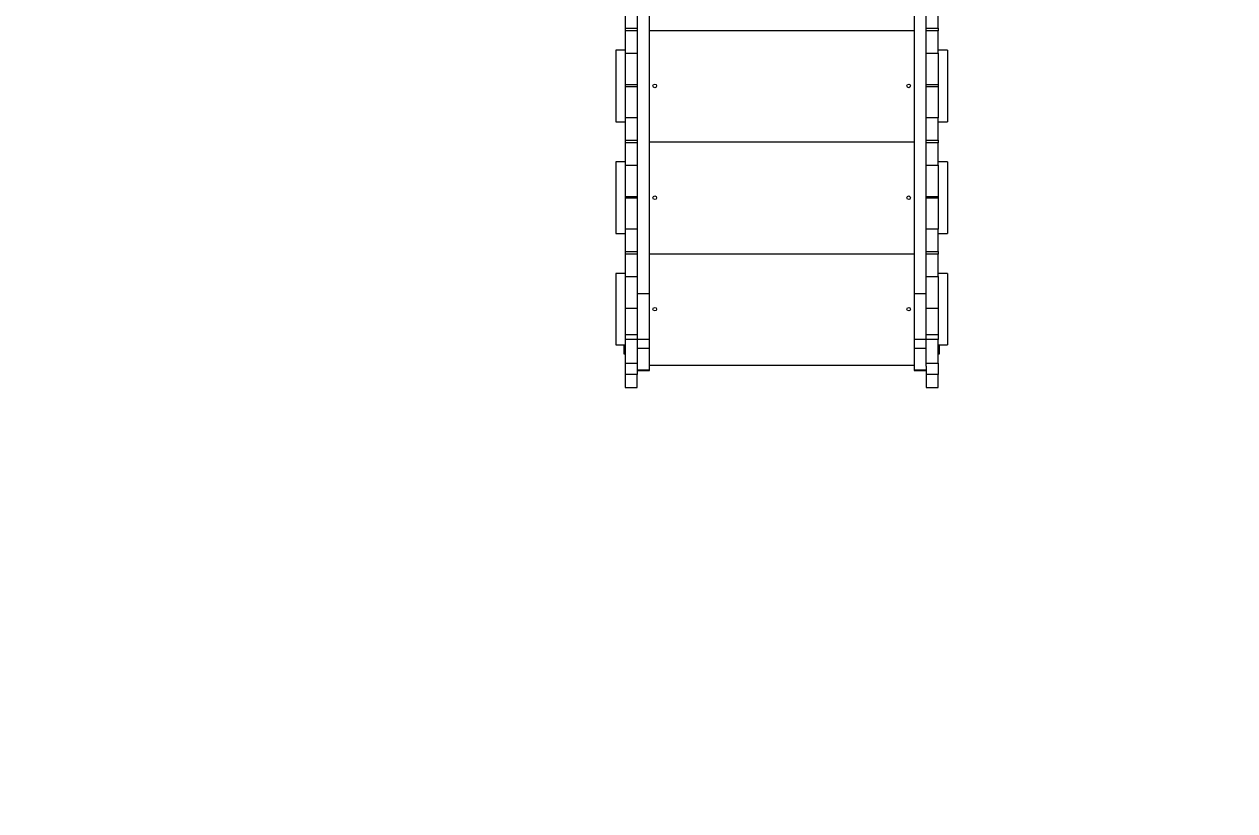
# Model space of a CAD drawing. Header units: millimetres. Extents: x -6600 to 7025, y -6221 to 3623.
# Drawn here: x -1589 to 1119, y -2904 to -1146 of the extents above; entities that cross this region are included whole.
import ezdxf

# ---------------------------------------------------------------- set-up
doc = ezdxf.new("R2010")
doc.units = ezdxf.units.MM
for name, color, linetype in [('DIKOM_ЗОНА', 80, 'Continuous'), ('DIKOM_ОБЪЕКТ', 7, 'Continuous'), ('DIKOM_РАЗМЕР_ЗОНА', 7, 'Continuous'), ('DIKOM_РАЗМЕР_ОБЪЕКТА', 7, 'Continuous')]:
    doc.layers.add(name, color=color, linetype=linetype)
doc.styles.add('style1', font='arial.ttf', dxfattribs={"width": 0.8})
doc.dimstyles.new('1-50', dxfattribs={"dimtxt": 300, "dimasz": 200, "dimexe": 100, "dimexo": 0, "dimgap": 100, "dimtad": 1, "dimtxsty": 'style1', "dimcen": 200, "dimclrd": 7, "dimclre": 7, "dimclrt": 7, "dimadec": 1, "dimazin": 2, "dimtfac": 1, "dimtmove": 0, "dimatfit": 2, "dimfxl": 0, "dimlwd": 25, "dimlwe": 18, "dimarcsym": 0})

# ---------------------------------------------------------------- blocks, each defined once
blk = doc.blocks.new('*D0')
at = {"layer": 'Defpoints', "color": 0, "transparency": 16777216}
for p in [(-3645.1, -372.5), (5516.1, -354), (5516.1, -5541.8)]:
    blk.add_point(p, dxfattribs=at)
at = {"layer": 'DIKOM_РАЗМЕР_ОБЪЕКТА', "color": 7, "lineweight": 18, "transparency": 16777216}
for p, q in [((-3645.1, -372.5), (-3645.1, -5641.8)), ((5516.1, -354), (5516.1, -5641.8))]:
    blk.add_line(p, q, dxfattribs=at)
at = {"layer": 'DIKOM_РАЗМЕР_ОБЪЕКТА', "color": 7, "lineweight": 25, "transparency": 16777216}
blk.add_line((-3445.1, -5541.8), (5316.1, -5541.8), dxfattribs=at)
at = {"layer": 'DIKOM_РАЗМЕР_ОБЪЕКТА', "color": 7, "transparency": 16777216}
for points in [[(-3445.1, -5508.5), (-3445.1, -5575.1), (-3645.1, -5541.8)], [(5316.1, -5508.5), (5316.1, -5575.1), (5516.1, -5541.8)]]:
    blk.add_solid(points, dxfattribs=at)
at = {"layer": 'DIKOM_РАЗМЕР_ОБЪЕКТА', "color": 7, "transparency": 16777216, "insert": (935.5, -5288.6), "char_height": 300, "attachment_point": 5, "style": 'style1'}
blk.add_mtext('9150', dxfattribs=at)
blk = doc.blocks.new('*D1')
at = {"layer": 'Defpoints', "color": 0, "transparency": 16777216}
for p in [(3072.2, 2122.9), (-5486.8, -2868.5), (-2902.6, -2868.5)]:
    blk.add_point(p, dxfattribs=at)
at = {"layer": 'DIKOM_РАЗМЕР_ОБЪЕКТА', "color": 7, "lineweight": 18, "transparency": 16777216}
for p, q in [((3072.2, 2122.9), (-5586.8, 2122.9)), ((-2902.6, -2868.5), (-5586.8, -2868.5))]:
    blk.add_line(p, q, dxfattribs=at)
at = {"layer": 'DIKOM_РАЗМЕР_ОБЪЕКТА', "color": 7, "lineweight": 25, "transparency": 16777216}
blk.add_line((-5486.8, 1922.9), (-5486.8, -2668.5), dxfattribs=at)
at = {"layer": 'DIKOM_РАЗМЕР_ОБЪЕКТА', "color": 7, "transparency": 16777216}
for points in [[(-5520.1, 1922.9), (-5453.5, 1922.9), (-5486.8, 2122.9)], [(-5520.1, -2668.5), (-5453.5, -2668.5), (-5486.8, -2868.5)]]:
    blk.add_solid(points, dxfattribs=at)
at = {"layer": 'DIKOM_РАЗМЕР_ОБЪЕКТА', "color": 7, "transparency": 16777216, "insert": (-5740, -512.1), "char_height": 300, "attachment_point": 5, "rotation": 90, "style": 'style1'}
blk.add_mtext('4950', dxfattribs=at)
blk = doc.blocks.new('*D2')
at = {"layer": 'Defpoints', "color": 0, "transparency": 16777216}
for p in [(2016.7, 3622.9), (-6150.4, -4868.5), (-3431.1, -4868.5)]:
    blk.add_point(p, dxfattribs=at)
at = {"layer": 'DIKOM_РАЗМЕР_ЗОНА', "color": 7, "lineweight": 18, "transparency": 16777216}
for p, q in [((2016.7, 3622.9), (-6250.4, 3622.9)), ((-3431.1, -4868.5), (-6250.4, -4868.5))]:
    blk.add_line(p, q, dxfattribs=at)
at = {"layer": 'DIKOM_РАЗМЕР_ЗОНА', "color": 7, "lineweight": 25, "transparency": 16777216}
blk.add_line((-6150.4, 3422.9), (-6150.4, -4668.5), dxfattribs=at)
at = {"layer": 'DIKOM_РАЗМЕР_ЗОНА', "color": 7, "transparency": 16777216}
for points in [[(-6183.7, 3422.9), (-6117.1, 3422.9), (-6150.4, 3622.9)], [(-6183.7, -4668.5), (-6117.1, -4668.5), (-6150.4, -4868.5)]]:
    blk.add_solid(points, dxfattribs=at)
at = {"layer": 'DIKOM_РАЗМЕР_ЗОНА', "color": 7, "transparency": 16777216, "insert": (-6403.6, -540.9), "char_height": 300, "attachment_point": 5, "rotation": 90, "style": 'style1'}
blk.add_mtext('8450', dxfattribs=at)
blk = doc.blocks.new('*D3')
at = {"layer": 'Defpoints', "color": 0, "transparency": 16777216}
for p in [(-5145.1, 52.6), (7022.2, -451), (7022.2, -6120.9)]:
    blk.add_point(p, dxfattribs=at)
at = {"layer": 'DIKOM_РАЗМЕР_ЗОНА', "color": 7, "lineweight": 18, "transparency": 16777216}
for p, q in [((-5145.1, 52.6), (-5145.1, -6220.9)), ((7022.2, -451), (7022.2, -6220.9))]:
    blk.add_line(p, q, dxfattribs=at)
at = {"layer": 'DIKOM_РАЗМЕР_ЗОНА', "color": 7, "lineweight": 25, "transparency": 16777216}
blk.add_line((-4945.1, -6120.9), (6822.2, -6120.9), dxfattribs=at)
at = {"layer": 'DIKOM_РАЗМЕР_ЗОНА', "color": 7, "transparency": 16777216}
for points in [[(-4945.1, -6087.6), (-4945.1, -6154.2), (-5145.1, -6120.9)], [(6822.2, -6087.6), (6822.2, -6154.2), (7022.2, -6120.9)]]:
    blk.add_solid(points, dxfattribs=at)
at = {"layer": 'DIKOM_РАЗМЕР_ЗОНА', "color": 7, "transparency": 16777216, "insert": (938.6, -5867.7), "char_height": 300, "attachment_point": 5, "style": 'style1'}
blk.add_mtext('12150', dxfattribs=at)

msp = doc.modelspace()

# ---------------------------------------------------------------- linework, layer by layer
at = {"layer": 'DIKOM_ЗОНА', "color": 3}
msp.add_lwpolyline([(1530.425, 3458.142, -0.16481903), (1044.112, 3293.358), (-1085.315, 3293.358, 0.33492276), (-1720.663, 2814.002, -0.33492276), (-1961.06, 2632.628), (-3138.148, 2632.628, 0.20150729), (-4209.34, 2182.651), (-4695.503, 1686.686, 0.19632002), (-5124.31, 636.664), (-5124.31, -429.815, 0.22818684), (-4559.798, -1602.361, -0.22818684), (-4465.712, -1797.785), (-4465.712, -3868.865, 0.41421356), (-3465.712, -4868.865), (-1764.903, -4868.865, 0.41421356), (-764.903, -3868.865), (-764.903, -3708.2, -0.41421356), (-514.903, -3458.2), (476.69, -3458.2, 0.38398816), (1968.54, -2114.347, -0.38398816)], format="xyb", dxfattribs=at)
at = {"layer": 'DIKOM_ОБЪЕКТ', "color": 7, "linetype": 'Continuous', "lineweight": 15}
for p, q in [((-217.31, -1050.745), (-217.31, -1748.79)), ((-190.31, -1748.79), (-190.31, -1050.745)), ((401.69, -1050.745), (401.69, -1748.79)), ((428.689, -1748.79), (428.689, -1050.745)), ((-244.311, -1105.2), (-244.311, -1155.2)), ((455.69, -1155.2), (455.69, -1105.2)), ((-244.311, -1155.2), (-217.31, -1155.2)), ((-244.311, -1155.2), (-244.311, -1161.2)), ((-217.31, -1161.2), (-244.311, -1161.2)), ((-244.311, -1161.2), (-244.311, -1211.2)), ((-190.31, -1160.2), (401.69, -1160.2)), ((428.689, -1155.2), (455.69, -1155.2)), ((455.69, -1161.2), (428.689, -1161.2)), ((455.69, -1155.2), (455.69, -1161.2)), ((455.69, -1211.2), (455.69, -1161.2)), ((-244.311, -1204.2), (-265.31, -1204.2)), ((-265.31, -1204.2), (-265.31, -1364.2)), ((-244.311, -1211.2), (-217.31, -1211.2)), ((-244.311, -1211.2), (-244.311, -1281.2)), ((428.689, -1211.2), (455.69, -1211.2)), ((476.69, -1204.2), (455.69, -1204.2)), ((455.69, -1211.2), (455.69, -1281.2)), ((476.69, -1204.2), (476.69, -1364.2)), ((-244.311, -1281.2), (-217.31, -1281.2)), ((-244.311, -1281.2), (-244.311, -1285.2)), ((-244.311, -1285.2), (-217.31, -1285.2)), ((-244.311, -1285.2), (-244.311, -1355.2)), ((428.689, -1281.2), (455.69, -1281.2)), ((428.689, -1285.2), (455.69, -1285.2)), ((455.69, -1281.2), (455.69, -1285.2)), ((455.69, -1285.2), (455.69, -1355.2)), ((-265.31, -1364.2), (-244.311, -1364.2)), ((-217.31, -1355.2), (-244.311, -1355.2)), ((-244.311, -1355.2), (-244.311, -1405.2)), ((455.69, -1355.2), (428.689, -1355.2)), ((455.69, -1405.2), (455.69, -1355.2)), ((455.69, -1364.2), (476.69, -1364.2)), ((-244.311, -1405.2), (-217.31, -1405.2)), ((-244.311, -1405.2), (-244.311, -1411.2)), ((428.689, -1405.2), (455.69, -1405.2)), ((455.69, -1405.2), (455.69, -1411.2)), ((-217.31, -1411.2), (-244.311, -1411.2)), ((-244.311, -1411.2), (-244.311, -1461.2)), ((-190.31, -1409.2), (401.69, -1409.2)), ((455.69, -1411.2), (428.689, -1411.2)), ((455.69, -1461.2), (455.69, -1411.2)), ((-244.311, -1454.2), (-265.31, -1454.2)), ((-265.31, -1454.2), (-265.31, -1614.2)), ((-244.311, -1461.2), (-217.31, -1461.2)), ((-244.311, -1461.2), (-244.311, -1531.2)), ((428.689, -1461.2), (455.69, -1461.2)), ((476.69, -1454.2), (455.69, -1454.2)), ((455.69, -1461.2), (455.69, -1531.2)), ((476.69, -1454.2), (476.69, -1614.2)), ((-244.311, -1531.2), (-217.31, -1531.2)), ((-244.311, -1531.2), (-244.311, -1534.2)), ((-244.311, -1534.2), (-217.31, -1534.2)), ((-244.311, -1534.2), (-244.311, -1604.2)), ((428.689, -1531.2), (455.69, -1531.2)), ((428.689, -1534.2), (455.69, -1534.2)), ((455.69, -1531.2), (455.69, -1534.2)), ((455.69, -1534.2), (455.69, -1604.2)), ((-265.31, -1614.2), (-244.311, -1614.2)), ((-217.31, -1604.2), (-244.311, -1604.2)), ((-244.311, -1604.2), (-244.311, -1654.2)), ((455.69, -1604.2), (428.689, -1604.2)), ((455.69, -1654.2), (455.69, -1604.2)), ((455.69, -1614.2), (476.69, -1614.2)), ((-244.311, -1654.2), (-217.31, -1654.2)), ((-244.311, -1654.2), (-244.311, -1660.2)), ((-217.31, -1660.2), (-244.311, -1660.2)), ((-244.311, -1660.2), (-244.311, -1710.2)), ((-190.31, -1659.2), (401.69, -1659.2)), ((428.689, -1654.2), (455.69, -1654.2)), ((455.69, -1660.2), (428.689, -1660.2)), ((455.69, -1654.2), (455.69, -1660.2)), ((455.69, -1710.2), (455.69, -1660.2)), ((-244.311, -1703.2), (-265.31, -1703.2)), ((-265.31, -1703.2), (-265.31, -1863.2)), ((476.69, -1703.2), (455.69, -1703.2)), ((476.69, -1703.2), (476.69, -1863.2)), ((-244.311, -1710.2), (-217.31, -1710.2)), ((-244.311, -1710.2), (-244.311, -1781.25)), ((428.689, -1710.2), (455.69, -1710.2)), ((455.69, -1710.2), (455.69, -1781.25)), ((-190.31, -1748.79), (-217.31, -1748.79)), ((-217.31, -1748.79), (-217.31, -1850.659)), ((-190.31, -1850.659), (-190.31, -1748.79)), ((428.689, -1748.79), (401.69, -1748.79)), ((401.69, -1748.79), (401.69, -1850.659)), ((428.689, -1850.659), (428.689, -1748.79)), ((-244.311, -1781.25), (-217.31, -1781.25)), ((-244.311, -1781.25), (-244.311, -1840.161)), ((428.689, -1781.25), (455.69, -1781.25)), ((455.69, -1781.25), (455.69, -1840.161)), ((-244.311, -1840.161), (-217.31, -1840.161)), ((-244.311, -1840.161), (-244.311, -1850.949)), ((428.689, -1840.161), (455.69, -1840.161)), ((455.69, -1840.161), (455.69, -1850.949)), ((-265.31, -1863.2), (-244.311, -1863.2)), ((-247.311, -1863.2), (-247.311, -1883.2)), ((-217.31, -1850.949), (-244.311, -1850.949)), ((-244.311, -1850.949), (-244.311, -1903.884)), ((-190.31, -1850.659), (-217.31, -1850.659)), ((-217.31, -1850.659), (-217.31, -1870.788)), ((-190.31, -1870.788), (-190.31, -1850.659)), ((428.689, -1850.659), (401.69, -1850.659)), ((401.69, -1850.659), (401.69, -1870.788)), ((428.689, -1870.788), (428.689, -1850.659)), ((455.69, -1850.949), (428.689, -1850.949)), ((455.69, -1903.884), (455.69, -1850.949)), ((455.69, -1863.2), (476.69, -1863.2)), ((458.69, -1883.2), (458.69, -1863.2)), ((-247.311, -1883.2), (-244.311, -1883.2)), ((-190.31, -1870.788), (-217.31, -1870.788)), ((-217.31, -1870.788), (-217.31, -1910.554)), ((-190.31, -1919.445), (-190.31, -1870.788)), ((428.689, -1870.788), (401.69, -1870.788)), ((401.69, -1870.788), (401.69, -1919.445)), ((428.689, -1910.554), (428.689, -1870.788)), ((455.69, -1883.2), (458.69, -1883.2)), ((-244.311, -1903.884), (-217.31, -1903.884)), ((-244.311, -1903.884), (-244.311, -1929.071)), ((-217.31, -1910.554), (-217.31, -1929.071)), ((-190.31, -1919.445), (-217.31, -1919.445)), ((-217.31, -1920.093), (-190.31, -1920.093)), ((-190.31, -1908.2), (401.69, -1908.2)), ((-190.31, -1920.093), (-190.31, -1919.445)), ((428.689, -1919.445), (401.69, -1919.445)), ((401.69, -1919.445), (401.69, -1920.093)), ((401.69, -1920.093), (428.689, -1920.093)), ((428.689, -1903.884), (455.69, -1903.884)), ((428.689, -1910.554), (428.689, -1929.071)), ((455.69, -1903.884), (455.69, -1929.071)), ((-217.31, -1929.071), (-244.311, -1929.071)), ((-244.311, -1929.071), (-244.311, -1958.2)), ((-217.31, -1958.2), (-217.31, -1929.071)), ((455.69, -1929.071), (428.689, -1929.071)), ((428.689, -1929.071), (428.689, -1958.2)), ((455.69, -1958.2), (455.69, -1929.071)), ((-244.311, -1958.2), (-217.31, -1958.2)), ((428.689, -1958.2), (455.69, -1958.2))]:
    msp.add_line(p, q, dxfattribs=at)
for centre in [(-178.31, -1284.2), (389.69, -1284.2), (-178.31, -1534.2), (389.69, -1534.2), (-178.31, -1783.2), (389.69, -1783.2)]:
    msp.add_circle(centre, 4, dxfattribs=at)

# ---------------------------------------------------------------- dimensions: what is measured, and where the dimension line sits
at = {"layer": 'DIKOM_РАЗМЕР_ЗОНА'}
dim = msp.add_linear_dim(base=(-6150.408, -4868.463), p1=(2016.737, 3622.925), p2=(-3431.086, -4868.463), angle=90, text='8450', dimstyle='1-50', dxfattribs=at)
dim.commit()
dim.dimension.update_dxf_attribs({"geometry": '*D2', "text_midpoint": (-6150.408, -540.877), "dimtype": 160})
dim = msp.add_linear_dim(base=(7022.219, -6120.906), p1=(-5145.086, 52.645), p2=(7022.219, -451.033), text='12150', dimstyle='1-50', dxfattribs=at)
dim.commit()
dim.dimension.update_dxf_attribs({"geometry": '*D3', "text_midpoint": (938.567, -6120.906), "dimtype": 160})
at = {"layer": 'DIKOM_РАЗМЕР_ОБЪЕКТА'}
dim = msp.add_linear_dim(base=(-5486.798, -2868.463), p1=(3072.189, 2122.925), p2=(-2902.586, -2868.463), angle=90, text='4950', dimstyle='1-50', dxfattribs=at)
dim.commit()
dim.dimension.update_dxf_attribs({"geometry": '*D1', "text_midpoint": (-5486.798, -512.097), "dimtype": 160})
dim = msp.add_linear_dim(base=(5516.104, -5541.815), p1=(-3645.086, -372.472), p2=(5516.104, -353.956), text='9150', dimstyle='1-50', dxfattribs=at)
dim.commit()
dim.dimension.update_dxf_attribs({"geometry": '*D0', "text_midpoint": (935.509, -5541.815), "dimtype": 160})

doc.saveas('drawing.dxf')
